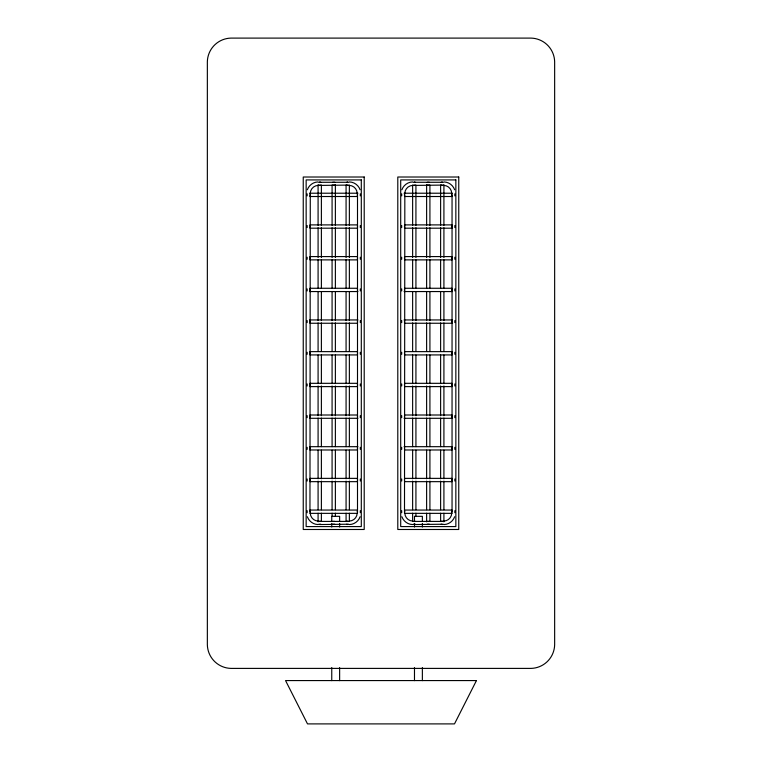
<?xml version="1.0" encoding="UTF-8"?>
<svg xmlns="http://www.w3.org/2000/svg" width="762" height="762" viewBox="0 0 762 762"><rect width="100%" height="100%" fill="white"/><g stroke="black" fill="none" stroke-linecap="round" stroke-linejoin="round"><path stroke-width="1.14" d="M310.286 193.396C310.267 189.09 313.963 185.395 318.268 185.414M404.832 193.396C404.812 189.09 408.508 185.395 412.804 185.414M357.168 513.102C357.188 517.398 353.492 521.103 349.196 521.075M451.714 513.102C451.733 517.398 448.037 521.103 443.732 521.075M307.153 193.843L307.153 195.882M309.953 195.882L309.953 193.843M307.153 225.523L307.153 227.562M309.953 227.562L309.953 225.523M307.153 257.213L307.153 259.251M309.953 259.251L309.953 257.213M307.153 288.893L307.153 290.932M309.953 290.932L309.953 288.893M307.153 320.573L307.153 322.612M309.953 322.612L309.953 320.573M357.502 512.721L357.502 193.843M307.153 352.263L307.153 354.301M360.302 195.882L360.302 193.843M309.953 354.301L309.953 352.263M357.502 225.523L357.502 227.562M307.153 383.943L307.153 385.982M360.302 227.562L360.302 225.523M309.953 385.982L309.953 383.943M357.502 257.213L357.502 259.251M307.153 415.633L307.153 417.671M360.302 259.251L360.302 257.213M309.953 417.671L309.953 415.633M357.502 288.893L357.502 290.932M307.153 447.313L307.153 449.351M360.302 290.932L360.302 288.893M309.953 449.351L309.953 447.313M357.502 320.573L357.502 322.612M307.153 478.993L307.153 481.032M401.698 193.843L401.698 195.882M360.302 322.612L360.302 320.573M309.953 481.032L309.953 478.993M404.498 195.882L404.498 193.843M357.502 352.263L357.502 354.301M307.153 510.683L307.153 512.721M401.698 225.523L401.698 227.562M360.302 354.301L360.302 352.263M309.953 512.721L310.286 194.862M404.498 227.562L404.498 225.523M357.502 383.943L357.502 385.982M401.698 257.213L401.698 259.251M360.302 385.982L360.302 383.943M404.498 259.251L404.498 257.213M357.502 415.633L357.502 417.671M401.698 288.893L401.698 290.932M360.302 417.671L360.302 415.633M404.498 290.932L404.498 288.893M357.502 447.313L357.502 449.351M401.698 320.573L401.698 322.612M360.302 449.351L360.302 447.313M404.498 322.612L404.498 320.573M357.502 478.993L357.502 481.032M452.047 512.721L452.047 193.843M401.698 352.263L401.698 354.301M360.302 481.032L360.302 478.993M454.847 195.882L454.847 193.843M404.498 354.301L404.498 352.263M357.168 511.702L357.502 510.683M452.047 225.523L452.047 227.562M401.698 383.943L401.698 385.982M360.302 512.721L360.302 510.683M454.847 227.562L454.847 225.523M404.498 385.982L404.498 383.943M452.047 257.213L452.047 259.251M401.698 415.633L401.698 417.671M454.847 259.251L454.847 257.213M404.498 417.671L404.498 415.633M452.047 288.893L452.047 290.932M401.698 447.313L401.698 449.351M454.847 290.932L454.847 288.893M404.498 449.351L404.498 447.313M452.047 320.573L452.047 322.612M401.698 478.993L401.698 481.032M454.847 322.612L454.847 320.573M404.498 481.032L404.498 478.993M452.047 352.263L452.047 354.301M401.698 510.683L401.698 512.721M454.847 354.301L454.847 352.263M404.498 512.721L404.832 194.862M452.047 383.943L452.047 385.982M454.847 385.982L454.847 383.943M452.047 415.633L452.047 417.671M454.847 417.671L454.847 415.633M452.047 447.313L452.047 449.351M454.847 449.351L454.847 447.313M452.047 478.993L452.047 481.032M454.847 481.032L454.847 478.993M451.714 511.702L452.047 510.683M454.847 512.721L454.847 510.683M307.353 189.757C308.915 185.261 313.23 182.051 317.992 181.947M401.898 189.757C403.46 185.261 407.765 182.051 412.537 181.947M360.102 516.741C358.54 521.227 354.235 524.447 349.463 524.542M454.647 516.741C453.085 521.227 448.77 524.447 444.008 524.542M318.716 182.28L348.739 182.28M318.716 185.08L320.754 185.08M332.708 182.28L334.747 182.28M334.747 185.08L332.708 185.08M346.7 182.28L347.72 181.947M319.735 185.414L348.739 185.08M413.261 182.28L443.284 182.28M413.261 185.08L415.3 185.08M427.253 182.28L429.292 182.28M429.292 185.08L427.253 185.08M441.246 182.28L442.265 181.947M414.28 185.414L443.284 185.08M318.716 521.408L348.739 521.408M318.716 524.218L320.754 524.218M332.708 521.408L334.747 521.408M334.747 524.218L332.708 524.218M346.7 521.408L347.72 521.075M319.735 524.542L348.739 524.218M413.261 521.408L443.284 521.408M413.261 524.218L415.3 524.218M427.253 521.408L429.292 521.408M429.292 524.218L427.253 524.218M441.246 521.408L442.265 521.075M414.28 524.542L443.284 524.218M309.543 193.215L357.921 193.215M404.079 193.215L452.457 193.215M309.943 196.51L357.511 196.51M404.489 196.51L452.057 196.51M309.943 224.895L357.511 224.895M404.489 224.895L452.057 224.895M309.943 228.19L357.511 228.19M404.489 228.19L452.057 228.19M309.943 256.584L357.511 256.584M404.489 256.584L452.057 256.584M309.943 259.88L357.511 259.88M404.489 259.88L452.057 259.88M309.943 288.265L357.511 288.265M404.489 288.265L452.057 288.265M309.543 291.56L357.921 291.56M404.079 291.56L452.457 291.56M309.543 319.945L357.921 319.945M404.079 319.945L452.457 319.945M309.943 323.25L357.511 323.25M404.489 323.25L452.057 323.25M309.943 351.634L357.511 351.634M404.489 351.634L452.057 351.634M309.943 354.93L357.511 354.93M404.489 354.93L452.057 354.93M309.943 383.315L357.511 383.315M404.489 383.315L452.057 383.315M309.943 386.61L357.511 386.61M404.489 386.61L452.057 386.61M309.943 415.004L357.511 415.004M404.489 415.004L452.057 415.004M309.543 418.3L357.921 418.3M404.079 418.3L452.457 418.3M309.543 446.684L357.921 446.684M404.079 446.684L452.457 446.684M309.943 449.98L357.511 449.98M404.489 449.98L452.057 449.98M309.943 478.365L357.511 478.365M404.489 478.365L452.057 478.365M309.943 481.66L357.511 481.66M404.489 481.66L452.057 481.66M309.943 510.054L357.511 510.054M404.489 510.054L452.057 510.054M309.943 513.35L357.511 513.35M404.489 513.35L452.057 513.35M414.338 668.398L230.991 668.398A24.203 24.203 0 0 1 207.35 644.757L207.35 61.732A24.203 24.203 0 0 1 230.991 38.1L531.009 38.1A24.203 24.203 0 0 1 554.65 61.732L554.65 644.757A24.203 24.203 0 0 1 531.009 668.398L414.88 668.398M444.008 181.947C448.77 182.051 453.085 185.261 454.647 189.757M443.732 185.414C448.037 185.395 451.733 189.09 451.714 193.396M349.463 181.947C354.235 182.051 358.54 185.261 360.102 189.757M349.196 185.414C353.492 185.395 357.188 189.09 357.168 193.396M412.804 521.075C408.508 521.103 404.812 517.398 404.832 513.102M412.537 524.542C407.765 524.447 403.46 521.227 401.898 516.741M318.268 521.075C313.963 521.103 310.267 517.398 310.286 513.102M317.992 524.542C313.23 524.447 308.915 521.227 307.353 516.741M441.246 185.08L442.265 185.414M414.28 181.947L415.3 182.28M346.7 185.08L347.72 185.414M319.735 181.947L320.754 182.28M441.246 524.218L442.265 524.542M414.28 521.075L415.3 521.408M346.7 524.218L347.72 524.542M319.735 521.075L320.754 521.408M451.714 194.862L452.047 195.882M357.168 194.862L357.502 195.882M404.498 510.683L404.832 511.702M309.953 510.683L310.286 511.702M443.913 184.661L443.913 225.409M443.913 227.714L443.913 257.518M443.913 259.842L443.913 288.436M443.913 291.97L443.913 320.545M443.913 322.907L443.913 351.463M443.913 355.035L443.913 383.591M443.913 385.953L443.913 415.709M443.913 418.062L443.913 446.646M443.913 450.171L443.913 478.774M443.913 481.089L443.913 509.711M443.913 513.197L443.913 521.827M440.617 185.071L440.617 225.409M440.617 227.714L440.617 257.518M440.617 259.842L440.617 288.436M440.617 291.97L440.617 320.545M440.617 322.907L440.617 351.463M440.617 355.035L440.617 383.591M440.617 385.953L440.617 415.709M440.617 418.062L440.617 446.646M440.617 450.171L440.617 478.774M440.617 481.089L440.617 509.711M440.617 513.197L440.617 521.418M429.92 185.071L429.92 225.409M429.92 227.714L429.92 257.518M429.92 259.842L429.92 288.436M429.92 291.97L429.92 320.545M429.92 322.907L429.92 351.463M429.92 355.035L429.92 383.591M429.92 385.953L429.92 415.709M429.92 418.062L429.92 446.646M429.92 450.171L429.92 478.774M429.92 481.089L429.92 509.711M429.92 513.197L429.92 521.418M426.625 184.661L426.625 225.409M426.625 227.714L426.625 257.518M426.625 259.842L426.625 288.436M426.625 291.97L426.625 320.545M426.625 322.907L426.625 351.463M426.625 355.035L426.625 383.591M426.625 385.953L426.625 415.709M426.625 418.062L426.625 446.646M426.625 450.171L426.625 478.774M426.625 481.089L426.625 509.711M426.625 513.197L426.625 521.827M422.367 521.122L422.367 516.331L414.48 516.331L414.48 521.122M422.367 523.418L422.367 527.028M422.367 667.588L422.367 680.637M415.928 185.071L415.928 225.409M415.928 227.714L415.928 257.518M415.928 259.842L415.928 288.436M415.928 291.97L415.928 320.545M415.928 322.907L415.928 351.463M415.928 355.035L415.928 383.591M415.928 385.953L415.928 415.709M415.928 418.062L415.928 446.646M415.928 450.171L415.928 478.774M415.928 481.089L415.928 509.711M415.928 513.197L415.928 516.36M414.48 523.418L414.48 527.028M414.48 667.588L414.48 680.637M412.633 185.071L412.633 225.409M412.633 227.714L412.633 257.518M412.633 259.842L412.633 288.436M412.633 291.97L412.633 320.545M412.633 322.907L412.633 351.463M412.633 355.035L412.633 383.591M412.633 385.953L412.633 415.709M412.633 418.062L412.633 446.646M412.633 450.171L412.633 478.774M412.633 481.089L412.633 509.711M412.633 513.197L412.633 521.418M349.367 185.071L349.367 225.409M349.367 227.714L349.367 257.518M349.367 259.842L349.367 288.436M349.367 291.97L349.367 320.545M349.367 322.907L349.367 351.463M349.367 355.035L349.367 383.591M349.367 385.953L349.367 415.709M349.367 418.062L349.367 446.646M349.367 450.171L349.367 478.774M349.367 481.089L349.367 509.711M349.367 513.197L349.367 521.418M346.072 185.071L346.072 225.409M346.072 227.714L346.072 257.518M346.072 259.842L346.072 288.436M346.072 291.97L346.072 320.545M346.072 322.907L346.072 351.463M346.072 355.035L346.072 383.591M346.072 385.953L346.072 415.709M346.072 418.062L346.072 446.646M346.072 450.171L346.072 478.774M346.072 481.089L346.072 509.711M346.072 513.197L346.072 521.418M339.633 521.122L339.633 516.331L331.756 516.331L331.756 521.122M339.633 523.418L339.633 527.028M339.633 667.588L339.633 680.637M335.375 184.661L335.375 225.409M335.375 227.714L335.375 257.518M335.375 259.842L335.375 288.436M335.375 291.97L335.375 320.545M335.375 322.907L335.375 351.463M335.375 355.035L335.375 383.591M335.375 385.953L335.375 415.709M335.375 418.062L335.375 446.646M335.375 450.171L335.375 478.774M335.375 481.089L335.375 509.711M335.375 513.197L335.375 516.36M332.08 185.071L332.08 225.409M332.08 227.714L332.08 257.518M332.08 259.842L332.08 288.436M332.08 291.97L332.08 320.545M332.08 322.907L332.08 351.463M332.08 355.035L332.08 383.591M332.08 385.953L332.08 415.709M332.08 418.062L332.08 446.646M332.08 450.171L332.08 478.774M332.08 481.089L332.08 509.711M332.08 513.197L332.08 516.36M331.756 523.418L331.756 527.028M331.756 667.588L331.756 680.637M321.383 185.071L321.383 225.409M321.383 227.714L321.383 257.518M321.383 259.842L321.383 288.436M321.383 291.97L321.383 320.545M321.383 322.907L321.383 351.463M321.383 355.035L321.383 383.591M321.383 385.953L321.383 415.709M321.383 418.062L321.383 446.646M321.383 450.171L321.383 478.774M321.383 481.089L321.383 509.711M321.383 513.197L321.383 521.418M318.087 184.661L318.087 225.409M318.087 227.714L318.087 257.518M318.087 259.842L318.087 288.436M318.087 291.97L318.087 320.545M318.087 322.907L318.087 351.463M318.087 355.035L318.087 383.591M318.087 385.953L318.087 415.709M318.087 418.062L318.087 446.646M318.087 450.171L318.087 478.774M318.087 481.089L318.087 509.711M318.087 513.197L318.087 521.827M476.45 680.571L454.495 723.9L307.505 723.9L285.55 680.571L476.45 680.571M364.207 177.013L303.247 177.013L303.247 529.485L364.207 529.485L364.207 177.013M458.753 177.013L397.793 177.013L397.793 529.485L458.753 529.485L458.753 177.013M361.302 179.918L306.153 179.918L306.153 526.58L361.302 526.58L361.302 179.918M455.847 179.918L400.698 179.918L400.698 526.58L455.847 526.58L455.847 179.918"/></g></svg>
